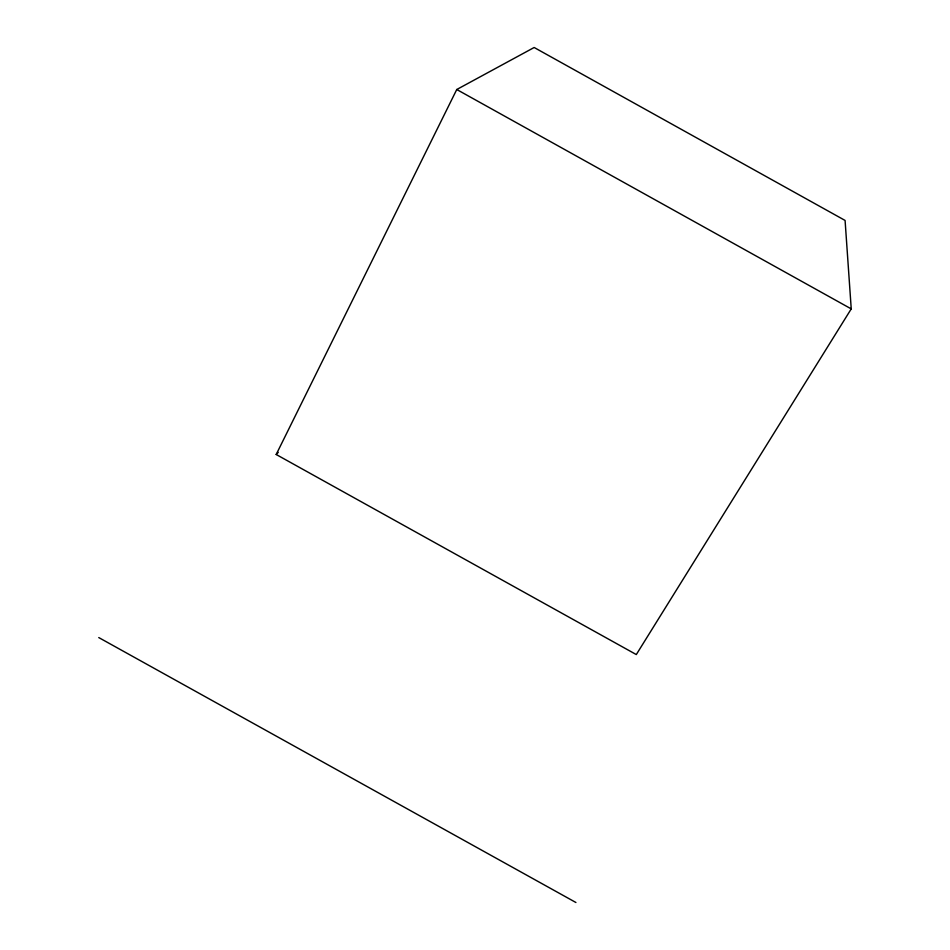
<?xml version="1.0" encoding="UTF-8"?>
<svg xmlns="http://www.w3.org/2000/svg" width="950" height="950" viewBox="0 0 950 950"><rect width="100%" height="100%" fill="white"/><g stroke="black" fill="none" stroke-linecap="round" stroke-linejoin="round"><path stroke-width="1.43" d="M276.189 454.492L456.76 89.514L534.161 47.5L845.084 220.436L851.236 308.892L636.298 654.562L276.189 454.492L278.231 452.39M98.764 637.569L575.926 902.5M456.76 89.514L851.236 308.892"/></g></svg>
